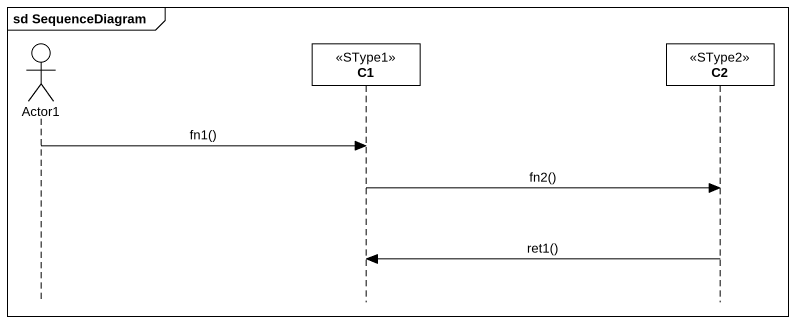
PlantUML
@startuml
mainframe sd SequenceDiagram
hide footbox
actor Actor1
participant C1 <<SType1>>
participant C2 <<SType2>>

Actor1 -> C1 : fn1()
C1 -> C2 : fn2()
C2 -> C1 : ret1()
@enduml
